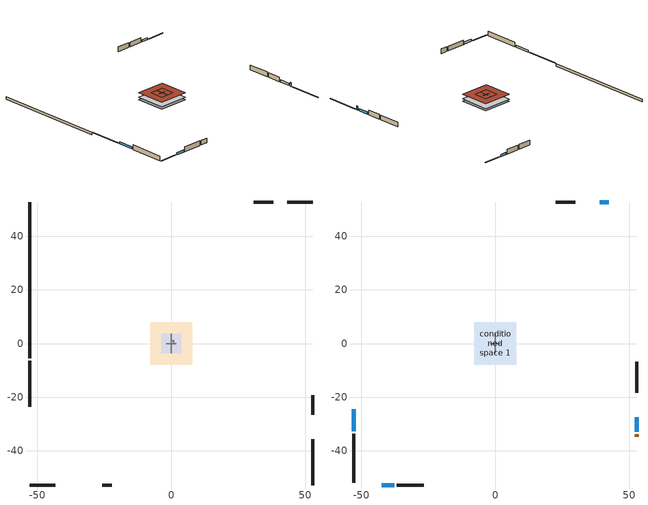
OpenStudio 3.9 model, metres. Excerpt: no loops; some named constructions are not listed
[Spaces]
garage 1
 floor foundation (Slab1 construction): -3.66,-3.66 -3.66,3.66 3.66,3.66 3.66,-3.66 z0
 wall outside (Wall1 construction): 38.04,52.83 30.73,52.83 z0.3:2.74
 wall outside (Wall2 construction): 52.83,-26.59 52.83,-19.27 z0.3:2.74
 wall outside (Wall9 construction): -25.79,-52.83 -22.13,-52.83 z0.3:2.74
 wall to conditioned space 1 (Wall5 construction Reversed): 0,3.66 0,-3.66 z0.3:2.74
 wall to conditioned space 1 (Wall6 construction Reversed): -1.83,0 1.83,0 z0.3:2.74
 roof outside (Roof1 construction): -3.66,3.66 -3.66,-3.66 3.66,-3.66 3.66,3.66 z2.74
crawlspace - vented 1
 floor foundation (Slab2 construction): -7.89,-7.89 -7.89,7.89 7.89,7.89 7.89,-7.89 z-0.91
 wall outside (RimJoist1 construction): -52.83,-6.4 -52.83,-23.56 z0.3:0.61
 wall outside (RimJoist2 construction): 52.83,52.83 43.29,52.83 z0.3:0.61
 wall outside (RimJoist3 construction): 52.83,-52.83 52.83,-35.67 z0.3:0.61
 wall outside (RimJoist4 construction): -52.83,-52.83 -43.29,-52.83 z0.3:0.61
 wall foundation (FoundationWall1 construction): -52.83,52.83 -52.83,-5.47 z-0.91:0.3
central ac and furnace airloop ret air space
 floor adiabatic (AdiabaticConst): 0,0 0,1 1,1 1,0 z0
 wall adiabatic (AdiabaticConst): 0,1 0,0 1,0 1,1 0,1 z0:1
 ceiling adiabatic (AdiabaticConst): 1,0 1,1 0,1 0,0 z1
conditioned space 1
 floor to crawlspace - vented 1 (Floor1 construction): -7.89,-7.89 -7.89,7.89 7.89,7.89 7.89,-7.89 z0.3
 wall outside (Wall3 construction): -52.83,-33.64 -52.83,-51.9 z0.3:2.74
 wall outside (Wall4 construction): 29.8,52.83 22.65,52.83 z0.3:2.74
 wall outside (Wall7 construction): 52.83,-18.34 52.83,-6.84 z0.3:2.74
 wall outside (Wall8 construction): -36.86,-52.83 -26.72,-52.83 z0.3:2.74
 wall outside (AdiabaticWallConstruction): -52.83,-24.49 -52.83,-32.71 / -42.37,-52.83 -37.79,-52.83 z0.3:1.49; 42.37,52.83 38.97,52.83 z0.3:1.43; 52.83,-32.9 52.83,-27.51 z0.3:1.52
 wall outside (AdiabaticWallConstruction 1): 52.83,-34.75 52.83,-33.83 z0.3:2.34
 window (WindowConstruction): -52.83,-24.49 -52.83,-32.71 z0.3:1.49
 window (WindowConstruction 1): 42.36,52.83 38.97,52.83 z0.3:1.43
 window (WindowConstruction 2): 52.83,-32.9 52.83,-27.51 z0.3:1.52
 window (WindowConstruction 3): -42.36,-52.83 -37.79,-52.83 z0.3:1.49
 door (Door): 52.83,-34.74 52.83,-33.83 z0.3:2.34
 roof outside (Roof2 construction): -7.89,7.89 -7.89,-7.89 7.89,-7.89 7.89,7.89 z2.74
[Material] Roughness=Rough
Name | Thickness {m} | Conductivity {W/m-K} | Density {kg/m3} | Specific Heat {J/kg-K} | Thermal Absorptance | Solar Absorptance | Visible Absorptance
osb sheathing 0.75 in. | 0.01905 | 0.115458 | 512.64 | 1214.23 | 0.9 | 0.7 | 0.7
gypsum board | 0.0127 | 0.160291 | 801 | 837.4 | 0.9 | 0.6 | 0.6
osb sheathing 0.5 in. 2; osb sheathing 0.5 in. 3 | 0.0127 | 0.115458 | 512.64 | 1214.23
wall stud and cavity 2 | 0.1397 | 0.335416 | 139.0536 | 1170.24 | 0.9 | 0.7 | 0.7
floor stud and cavity | 0.1397 | 0.923637 | 92.3553 | 1139.71 | 0.9 | 0.7 | 0.7
floor covering | 0.0127 | 0.0433444 | 54.468 | 1339.84 | 0.9 | 0.6 | 0.6
[Construction]
Wall5 construction: osb sheathing 0.5 in. 2, wall stud and cavity 2, gypsum board
Wall6 construction: osb sheathing 0.5 in. 3, wall stud and cavity 2, gypsum board
Floor1 construction Reversed: floor covering, osb sheathing 0.75 in., floor stud and cavity
[Schedule:Ruleset]
Name | Default Day Schedule
cooling season schedule | cooling season schedule default day
natural vent schedule | natural vent schedule default day
[Schedule:Day]
cooling season schedule default day; cooling season schedule day; cooling season schedule day 2; natural vent schedule default day: 24, 0, 0
cooling season schedule day 1; natural vent schedule day: 24, 0, 1
[Schedule:Rule] Apply Monday=Yes; Apply Wednesday=Yes; Apply Friday=Yes; Date Specification Type=DateRange; Start Day=1
Name | Schedule Ruleset | Rule Order | Day Schedule | Apply Sunday | Apply Tuesday | Apply Thursday | Apply Saturday | Start Month | End Month | End Day
cooling season schedule allday rule | cooling season schedule | 2 | cooling season schedule day | Yes | Yes | Yes | Yes | 1 | 5 | 31
cooling season schedule allday rule 1 | cooling season schedule | 1 | cooling season schedule day 1 | Yes | Yes | Yes | Yes | 6 | 9 | 30
cooling season schedule allday rule 2 | cooling season schedule | 0 | cooling season schedule day 2 | Yes | Yes | Yes | Yes | 10 | 12 | 31
natural vent schedule rule | natural vent schedule | 0 | natural vent schedule day | No | No | No | No | 1 | 12 | 31
